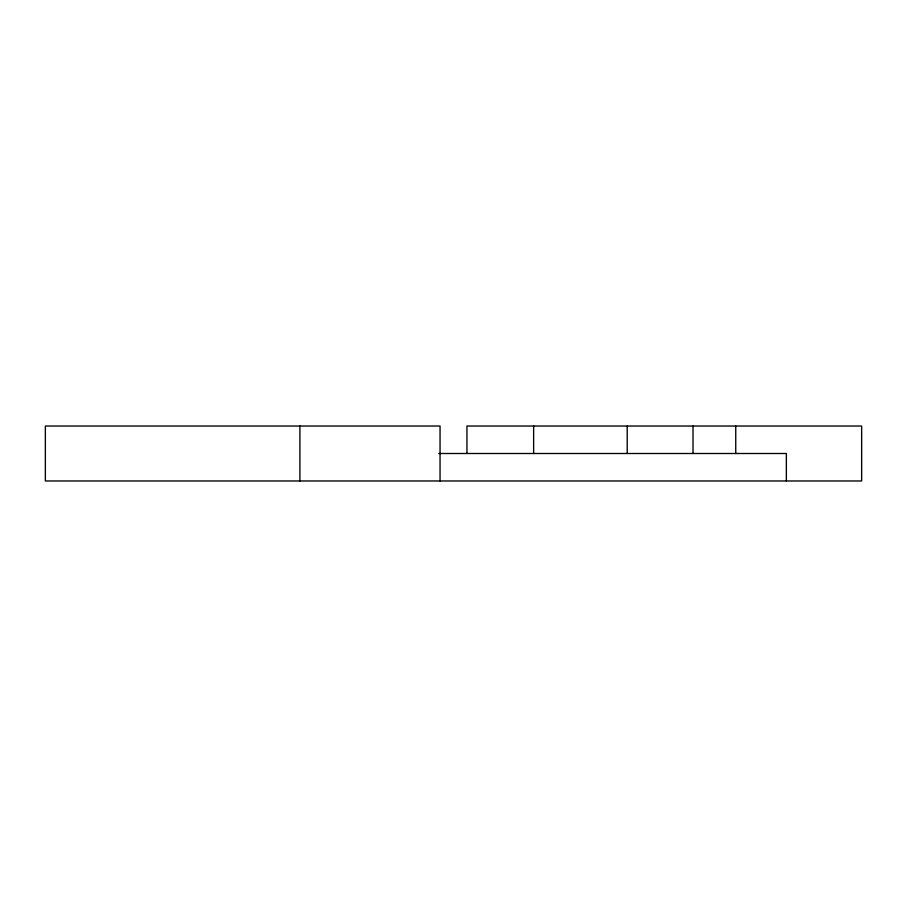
<?xml version="1.0" encoding="UTF-8"?>
<svg xmlns="http://www.w3.org/2000/svg" width="907" height="907" viewBox="0 0 907 907"><rect width="100%" height="100%" fill="white"/><g stroke="black" fill="none" stroke-linecap="round" stroke-linejoin="round"><path stroke-width="1.36" d="M533.633 453.5L533.633 426.029M693.016 453.5L693.016 426.029M438.795 453.5L786.358 453.5L786.358 480.971M735.747 426.029L735.747 453.5M627.213 426.029L627.213 453.5M466.946 453.5L466.946 426.029L861.65 426.029L861.65 480.971L45.35 480.971L45.35 426.029L440.054 426.029L440.054 480.971M299.9 426.029L299.9 480.971"/></g></svg>
